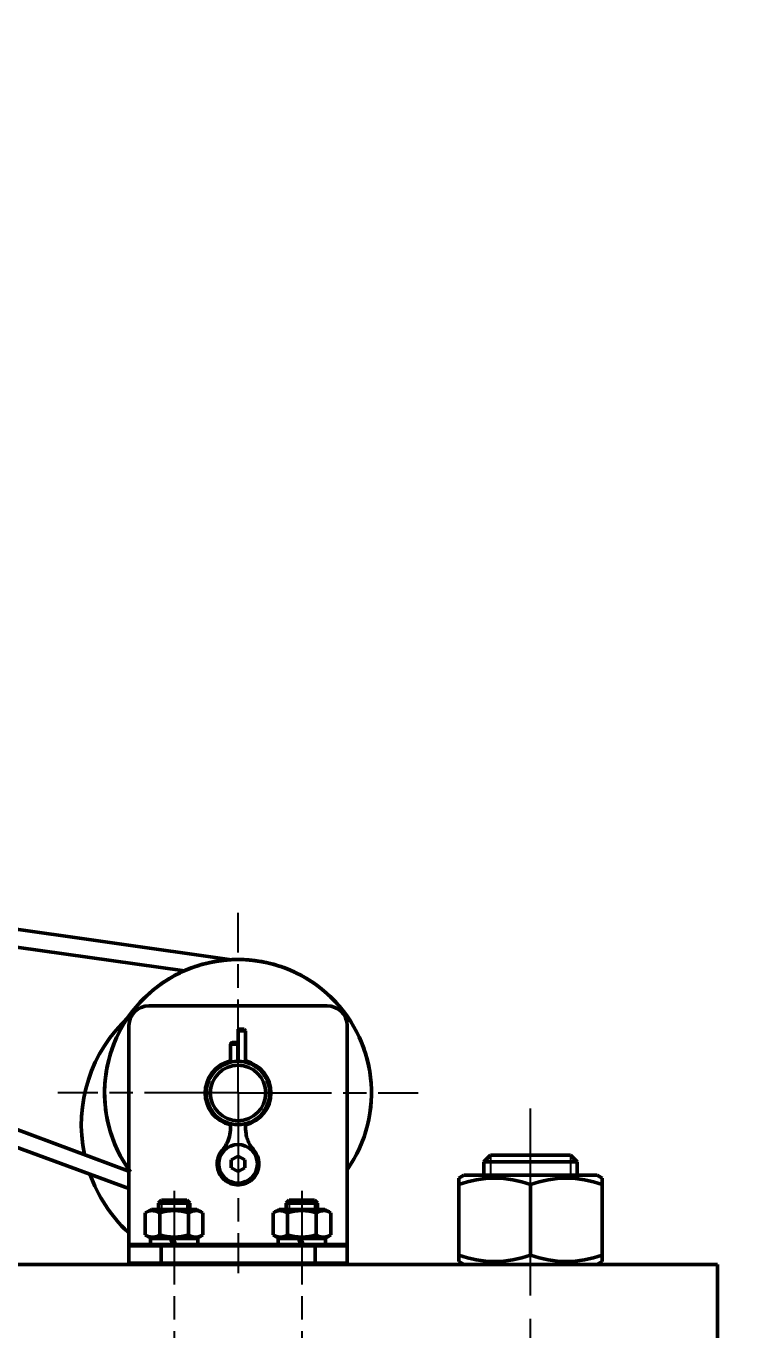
# Model space of a CAD drawing. Header units: millimetres. Extents: x 32504 to 36677, y 41990 to 42879.
# Drawn here: x 32850.2 to 32896.1, y 42713.4 to 42797.1 of the extents above; entities that cross this region are included whole.
import ezdxf

# ---------------------------------------------------------------- set-up
doc = ezdxf.new("R2010")
doc.units = ezdxf.units.MM
doc.linetypes.add('AM_ISO08W050', pattern=[18, 12, -1.5, 3, -1.5])
doc.linetypes.add('AM_ISO08W050x2', pattern=[9, 6, -0.75, 1.5, -0.75])
for name, color, linetype, lineweight in [('AM_0N', 7, 'Continuous', 50), ('AM_4N', 3, 'Continuous', 25), ('AM_7N', 4, 'AM_ISO08W050', 25), ('Duong_tam', 4, 'AM_ISO08W050', 25), ('Net_dam', 7, 'Continuous', 50)]:
    doc.layers.add(name, color=color, linetype=linetype, lineweight=lineweight)
doc.styles.add('TCVN', font='tcvn7284-2003i.ttf')
doc.dimstyles.new('TCVN$0', dxfattribs={"dimtxt": 3.5, "dimasz": 3.5, "dimexe": 1, "dimexo": 1, "dimgap": 1.3, "dimtad": 1, "dimdsep": 46, "dimtxsty": 'TCVN', "dimcen": 0, "dimclrd": 3, "dimclre": 3, "dimclrt": 2, "dimadec": 0, "dimazin": 2, "dimtp": 0.1, "dimtm": 0.1, "dimtfac": 0.71, "dimtmove": 0, "dimatfit": 3, "dimfxl": 1, "dimtfill": 1, "dimlwd": 25, "dimlwe": 25, "dimarcsym": 1})

# ---------------------------------------------------------------- blocks, each defined once
blk = doc.blocks.new('*D38')
at = {"layer": 'Defpoints', "color": 0, "transparency": 16777216}
for p in [(32734.05, 42809.038), (32927.553, 42809.038), (32912.553, 42301.63)]:
    blk.add_point(p, dxfattribs=at)
at = {"layer": 'Net_dam', "color": 3, "linetype": 'ByBlock', "lineweight": 25, "transparency": 16777216}
for p, q in [((32735.05, 42809.038), (32928.553, 42809.038)), ((32927.553, 42305.13), (32927.553, 42805.538)), ((32913.553, 42301.63), (32928.553, 42301.63))]:
    blk.add_line(p, q, dxfattribs=at)
at = {"layer": 'Net_dam', "color": 3, "transparency": 16777216}
for points in [[(32926.969, 42805.538), (32928.136, 42805.538), (32927.553, 42809.038)], [(32926.969, 42305.13), (32928.136, 42305.13), (32927.553, 42301.63)]]:
    blk.add_solid(points, dxfattribs=at)
at = {"layer": 'Net_dam', "color": 2, "transparency": 16777216, "insert": (32924.503, 42555.334), "char_height": 3.5, "attachment_point": 5, "rotation": 90, "style": 'TCVN', "bg_fill": 3, "box_fill_scale": 1.1, "bg_fill_color": 256, "bg_fill_true_color": 13158600, "bg_fill_transparency": 0}
blk.add_mtext('2540', dxfattribs=at)

msp = doc.modelspace()

# ---------------------------------------------------------------- linework, layer by layer
at = {"color": 7, "linetype": 'Continuous', "lineweight": 25}
for p, q in [((32856.7978, 42718.9759), (32856.7978, 42717.6297)), ((32870.7875, 42718.9759), (32870.7875, 42717.6297))]:
    msp.add_line(p, q, dxfattribs=at)
at = {"layer": 'AM_0N'}
for p, q in [((32879.5527, 42724.2003), (32879.9821, 42724.6297)), ((32885.1233, 42724.6297), (32879.9821, 42724.6297)), ((32885.5527, 42724.2003), (32885.1233, 42724.6297)), ((32885.5527, 42724.2003), (32879.5527, 42724.2003)), ((32878.2827, 42723.3497), (32877.9527, 42723.1592)), ((32877.9527, 42723.1592), (32877.9527, 42717.8202)), ((32878.2827, 42723.3497), (32886.8227, 42723.3497)), ((32882.5527, 42722.7475), (32882.5527, 42718.2319)), ((32886.8227, 42723.3497), (32887.1527, 42723.1592)), ((32887.1527, 42723.1592), (32887.1527, 42717.8202)), ((32858.6934, 42721.5609), (32858.8774, 42721.7449)), ((32860.5093, 42721.7449), (32858.8774, 42721.7449)), ((32860.6934, 42721.5609), (32860.5093, 42721.7449)), ((32866.8914, 42721.5609), (32867.0755, 42721.7449)), ((32868.7074, 42721.7449), (32867.0755, 42721.7449)), ((32868.8914, 42721.5609), (32868.7074, 42721.7449)), ((32857.8454, 42720.9357), (32858.2334, 42721.1597)), ((32857.8454, 42720.9357), (32857.8454, 42719.5237)), ((32861.1534, 42721.1597), (32858.2334, 42721.1597)), ((32858.6934, 42721.1597), (32858.6934, 42721.5609)), ((32860.6934, 42721.5609), (32858.6934, 42721.5609)), ((32858.7694, 42720.9357), (32858.7694, 42719.5237)), ((32860.6174, 42720.9357), (32860.6174, 42719.5237)), ((32860.6934, 42721.1597), (32860.6934, 42721.5609)), ((32861.5414, 42720.9357), (32861.1534, 42721.1597)), ((32861.5414, 42720.9357), (32861.5414, 42719.5237)), ((32866.0434, 42720.9357), (32866.4314, 42721.1597)), ((32866.0434, 42720.9357), (32866.0434, 42719.5237)), ((32869.3514, 42721.1597), (32866.4314, 42721.1597)), ((32866.8914, 42721.1597), (32866.8914, 42721.5609)), ((32868.8914, 42721.5609), (32866.8914, 42721.5609)), ((32868.8914, 42721.5609), (32866.8914, 42721.5609)), ((32868.8914, 42721.5609), (32866.8914, 42721.5609)), ((32866.9674, 42720.9357), (32866.9674, 42719.5237)), ((32868.8154, 42720.9357), (32868.8154, 42719.5237)), ((32868.8914, 42721.1597), (32868.8914, 42721.5609)), ((32869.7394, 42720.9357), (32869.3514, 42721.1597)), ((32869.7394, 42720.9357), (32869.7394, 42719.5237)), ((32857.8454, 42719.5237), (32858.2334, 42719.2997)), ((32858.1734, 42719.2997), (32858.1734, 42718.8997)), ((32859.4678, 42719.2997), (32858.1734, 42719.2997)), ((32861.1534, 42719.2997), (32858.2334, 42719.2997)), ((32859.6134, 42718.8997), (32859.4678, 42719.2997)), ((32861.2134, 42719.2997), (32859.6278, 42719.2997)), ((32859.7734, 42718.8997), (32859.6278, 42719.2997)), ((32861.5414, 42719.5237), (32861.1534, 42719.2997)), ((32861.2134, 42718.8997), (32861.2134, 42719.2997)), ((32866.0434, 42719.5237), (32866.4314, 42719.2997)), ((32866.3714, 42719.2997), (32866.3714, 42718.8997)), ((32867.6659, 42719.2997), (32866.3714, 42719.2997)), ((32869.3514, 42719.2997), (32866.4314, 42719.2997)), ((32867.8114, 42718.8997), (32867.6659, 42719.2997)), ((32869.4114, 42719.2997), (32867.8259, 42719.2997)), ((32867.9714, 42718.8997), (32867.8259, 42719.2997)), ((32869.7394, 42719.5237), (32869.3514, 42719.2997)), ((32869.4114, 42718.8997), (32869.4114, 42719.2997)), ((32877.9527, 42717.8202), (32878.2827, 42717.6297)), ((32886.8227, 42717.6297), (32878.2827, 42717.6297)), ((32887.1527, 42717.8202), (32886.8227, 42717.6297))]:
    msp.add_line(p, q, dxfattribs=at)
for centre, radius, start, end in [((32880.2527, 42716.528), 6.6312, 69.705445, 110.294555), ((32884.8527, 42716.528), 6.6312, 69.705445, 110.294555), ((32858.3074, 42720.2619), 0.8169, 55.561531, 115.561531), ((32859.6934, 42718.0259), 3.053, 72.383031, 107.616969), ((32861.0794, 42720.2619), 0.8169, 64.438469, 124.438469), ((32866.5054, 42720.2619), 0.8169, 55.561531, 115.561531), ((32867.8914, 42718.0259), 3.053, 72.383031, 107.616969), ((32869.2774, 42720.2619), 0.8169, 64.438469, 124.438469), ((32858.3074, 42720.1975), 0.8169, 244.438469, 304.438469), ((32859.6934, 42722.4336), 3.053, 252.383031, 287.616969), ((32861.0794, 42720.1975), 0.8169, 235.561531, 295.561531), ((32866.5054, 42720.1975), 0.8169, 244.438469, 304.438469), ((32867.8914, 42722.4336), 3.053, 252.383031, 287.616969), ((32869.2774, 42720.1975), 0.8169, 235.561531, 295.561531), ((32880.2527, 42724.4514), 6.6312, 249.705445, 290.294555), ((32884.8527, 42724.4514), 6.6312, 249.705445, 290.294555)]:
    msp.add_arc(centre, radius, start, end, dxfattribs=at)
at = {"layer": 'AM_4N'}
for p, q in [((32879.9821, 42724.6297), (32879.9821, 42723.3497)), ((32885.1233, 42724.6297), (32885.1233, 42723.3497)), ((32858.8774, 42721.7449), (32858.8774, 42721.1597)), ((32860.5093, 42721.7449), (32860.5093, 42721.1597)), ((32867.0755, 42721.7449), (32867.0755, 42721.1597)), ((32868.7074, 42721.7449), (32868.7074, 42721.1597))]:
    msp.add_line(p, q, dxfattribs=at)
at = {"layer": 'AM_7N', "linetype": 'AM_ISO08W050x2'}
for p, q in [((32859.6934, 42722.3449), (32859.6934, 42712.1449)), ((32867.8914, 42722.3449), (32867.8914, 42712.1449))]:
    msp.add_line(p, q, dxfattribs=at)
at = {"layer": 'Duong_tam', "linetype": 'AM_ISO08W050x2'}
for q in [(32863.7926, 42740.1857), (32875.3504, 42728.6279)]:
    msp.add_line((32863.7926, 42728.6279), q, dxfattribs=at)
at = {"layer": 'Duong_tam'}
msp.add_line((32882.5527, 42301.6297), (32882.5527, 42727.6297), dxfattribs=at)
at = {"layer": 'Net_dam'}
for p, q in [((32800.1649, 42746.1148), (32863.3805, 42737.1757)), ((32800.1659, 42744.9459), (32860.356, 42736.4653)), ((32856.8864, 42723.5743), (32823.979, 42735.8013)), ((32856.7978, 42722.5065), (32826.2134, 42733.6887)), ((32869.5175, 42734.2159), (32858.0678, 42734.2159)), ((32856.7978, 42732.9459), (32856.7978, 42718.9759)), ((32863.8053, 42732.7173), (32863.8053, 42732.6208)), ((32863.8053, 42730.6301), (32863.8053, 42732.6208)), ((32864.2752, 42732.6208), (32864.1787, 42732.7173)), ((32864.2752, 42730.5692), (32864.2752, 42732.6208)), ((32870.7875, 42732.9459), (32870.7875, 42718.9759)), ((32863.4066, 42731.8537), (32863.31, 42731.7572)), ((32863.31, 42731.7572), (32863.31, 42730.5782)), ((32863.7799, 42731.7572), (32863.7799, 42731.8537)), ((32863.7799, 42731.7572), (32863.7799, 42730.6578)), ((32863.3583, 42724.3321), (32863.7926, 42724.5829)), ((32863.3583, 42723.8306), (32863.3583, 42724.3321)), ((32863.7926, 42724.5829), (32864.227, 42724.3321)), ((32864.227, 42724.3321), (32864.227, 42723.8306)), ((32885.1233, 42724.6297), (32879.9821, 42724.6297)), ((32885.1233, 42724.6297), (32879.9821, 42724.6297)), ((32863.7926, 42723.5798), (32863.3583, 42723.8306)), ((32864.227, 42723.8306), (32863.7926, 42723.5798)), ((32879.5527, 42724.2003), (32879.5527, 42723.1221)), ((32879.5527, 42724.2003), (32879.5527, 42723.3497)), ((32885.5527, 42723.1221), (32885.5527, 42724.2003)), ((32885.5527, 42723.3497), (32885.5527, 42724.2003)), ((32856.7978, 42718.9759), (32856.7978, 42717.6297)), ((32856.976, 42718.8997), (32856.7978, 42718.8997)), ((32870.7875, 42718.8997), (32856.7978, 42718.8997)), ((32856.7978, 42718.8235), (32856.7978, 42718.6297)), ((32856.7978, 42718.8235), (32856.9287, 42718.8235)), ((32856.7978, 42718.8235), (32870.7875, 42718.8235)), ((32856.7978, 42718.8235), (32856.7978, 42717.7059)), ((32857.5834, 42718.8235), (32858.8534, 42718.8235)), ((32857.5834, 42718.8235), (32858.8534, 42718.8235)), ((32858.8534, 42718.8997), (32857.6596, 42718.8997)), ((32858.8534, 42718.8997), (32857.6596, 42718.8997)), ((32870.7875, 42718.8997), (32858.5818, 42718.8997)), ((32858.6291, 42718.8235), (32870.7875, 42718.8235)), ((32858.8534, 42717.7059), (32858.8534, 42718.8235)), ((32868.7319, 42717.7059), (32868.7319, 42718.8235)), ((32870.7875, 42718.9759), (32870.7875, 42717.6297)), ((32870.7875, 42718.8235), (32870.7875, 42718.6297)), ((32870.7875, 42718.8235), (32870.7875, 42717.7059)), ((32731.5527, 42717.6297), (32893.5527, 42717.6297)), ((32812.5527, 42717.6297), (32860.5527, 42717.6297)), ((32870.7875, 42717.7059), (32856.7978, 42717.7059)), ((32858.8534, 42717.7059), (32857.5834, 42717.7059)), ((32893.5527, 42717.6297), (32894.5527, 42717.6297)), ((32894.5527, 42717.6297), (32894.5527, 42712.6297)), ((32894.5527, 42717.6297), (32894.5527, 42712.6297))]:
    msp.add_line(p, q, dxfattribs=at)
for centre, radius in [((32863.7926, 42728.6279), 2.032), ((32863.7926, 42728.6279), 1.778), ((32863.7926, 42724.0813), 1.2395)]:
    msp.add_circle(centre, radius, dxfattribs=at)
for centre, radius, start, end in [((32863.7926, 42728.6279), 8.5577, 324.822867, 215.177133), ((32863.7926, 42728.6279), 8.5577, 324.822867, 216.194865), ((32863.7926, 42728.6279), 8.5577, 40.096136, 139.903864), ((32863.1408, 42726.5871), 9.4, 132.437675, 191.769773), ((32858.0678, 42732.9459), 1.27, 90, 180), ((32869.5175, 42732.9459), 1.27, 0, 90), ((32863.7926, 42728.6279), 2.1082, 103.411627, 256.733076), ((32863.7926, 42728.6279), 2.1082, 283.447352, 76.527404), ((32863.1408, 42726.5871), 9.4, 199.665321, 226.929778), ((32856.874, 42718.8235), 0.0762, 90, 180), ((32856.874, 42718.8235), 0.0762, 90, 180), ((32870.7113, 42718.8235), 0.0762, 0, 90), ((32870.7113, 42718.8235), 0.0762, 0, 90), ((32856.874, 42717.7059), 0.0762, 180, 270), ((32870.7113, 42717.7059), 0.0762, 270, 0)]:
    msp.add_arc(centre, radius, start, end, dxfattribs=at)
for points, knots in [([(32864.1787, 42732.7173), (32864.1731, 42732.7173), (32864.162, 42732.7173), (32864.0756, 42732.7173), (32863.9522, 42732.7173), (32863.8543, 42732.7173), (32863.8053, 42732.7173)], [0, 0, 0, 0, 0.2499032, 0.5000514, 0.7499696, 1, 1, 1, 1]), ([(32863.8053, 42732.6208), (32863.8669, 42732.6208), (32863.9901, 42732.6208), (32864.1455, 42732.6208), (32864.2541, 42732.6208), (32864.2681, 42732.6208), (32864.2751, 42732.6208)], [0, 0, 0, 0, 0.2501168, 0.5001265, 0.7503664, 1, 1, 1, 1]), ([(32863.31, 42731.7572), (32863.31, 42731.7572), (32863.2981, 42731.7572), (32863.3401, 42731.7572), (32863.4375, 42731.7572), (32863.5957, 42731.7572), (32863.7185, 42731.7572), (32863.7799, 42731.7572)], [0, 0, 0, 0, 0.0000443, 0.2500814, 0.4999036, 0.7496135, 1, 1, 1, 1]), ([(32863.7799, 42731.8537), (32863.7311, 42731.8537), (32863.6335, 42731.8537), (32863.5078, 42731.8537), (32863.4304, 42731.8537), (32863.3971, 42731.8537), (32863.4066, 42731.8537), (32863.4066, 42731.8537)], [0, 0, 0, 0, 0.2503961, 0.5001103, 0.7499368, 0.9999783, 1, 1, 1, 1]), ([(32863.31, 42726.6672), (32863.3112, 42726.5744), (32863.3145, 42726.2924), (32863.2709, 42725.8414), (32863.0828, 42725.3664), (32862.8752, 42725.0641), (32862.7083, 42724.8731), (32862.5997, 42724.7021), (32862.507, 42724.4855), (32862.4556, 42724.2334), (32862.4482, 42723.9057), (32862.5339, 42723.57), (32862.7176, 42723.269), (32862.9046, 42723.0675), (32863.1289, 42722.908), (32863.3812, 42722.7983), (32863.6503, 42722.741), (32863.9255, 42722.74), (32864.1946, 42722.7953), (32864.4462, 42722.9025), (32864.6689, 42723.0577), (32864.8543, 42723.2524), (32864.9987, 42723.4797), (32865.0948, 42723.7346), (32865.1389, 42724.0093), (32865.1239, 42724.2951), (32865.0311, 42724.6546), (32864.7888, 42724.9686), (32864.5422, 42725.304), (32864.3908, 42725.6411), (32864.2728, 42726.0768), (32864.2753, 42726.4282), (32864.2752, 42726.6525), (32864.2752, 42726.6774)], [0, 0, 0, 0, 0.0284842, 0.0865295, 0.1375497, 0.183316, 0.1983082, 0.2152688, 0.24522, 0.269995, 0.2936829, 0.3453979, 0.3732635, 0.4011949, 0.4291221, 0.4570515, 0.4849828, 0.5129102, 0.5408414, 0.5686612, 0.5962096, 0.623492, 0.6506099, 0.6782261, 0.7064569, 0.7352937, 0.7655254, 0.8187038, 0.8547965, 0.8932513, 0.9311934, 0.9923723, 1, 1, 1, 1])]:
    msp.add_open_spline(points, degree=3, knots=knots, dxfattribs=at)

# ---------------------------------------------------------------- next in the draw order: dimensions: what is measured, and where the dimension line sits
dim = msp.add_linear_dim(base=(32927.5527, 42809.0383), p1=(32912.5527, 42301.6297), p2=(32734.05, 42809.0383), angle=90, text='2540', dimstyle='TCVN$0', override={"dimlfac": 5}, dxfattribs=at)
dim.commit()
dim.dimension.update_dxf_attribs({"geometry": '*D38', "text_midpoint": (32924.5027, 42555.334)})

# ---------------------------------------------------------------- next in the draw order: linework, layer by layer
at = {"layer": 'Duong_tam', "linetype": 'AM_ISO08W050x2'}
for q in [(32852.2349, 42728.6279), (32863.7926, 42717.0702)]:
    msp.add_line((32863.7926, 42728.6279), q, dxfattribs=at)

doc.saveas('drawing.dxf')
